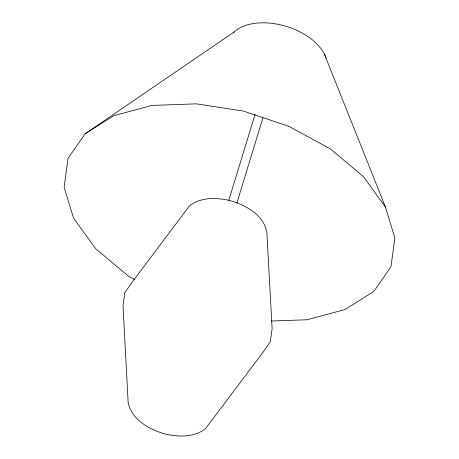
<?xml version="1.0" encoding="UTF-8"?>
<svg xmlns="http://www.w3.org/2000/svg" width="459" height="459" viewBox="0 0 459 459"><rect width="100%" height="100%" fill="white"/><g stroke="black" fill="none" stroke-linecap="round" stroke-linejoin="round"><path stroke-width="0.69" d="M228.771 200.411L255.089 114.331M236.844 203.125L262.955 117.733M234.182 31.941L85.093 133.816L68.064 158.315L64.117 187.209L73.566 218.163L95.65 248.663L128.577 276.243L134.803 279.64M85.093 133.816L113.821 115.697L151.918 105.432L196.297 103.843L243.373 111.067L289.319 126.518L330.423 148.94L363.35 176.52L385.434 207.02L394.883 237.974L390.936 266.868L373.907 291.367L345.179 309.486L307.082 319.751L271.292 321.03M324.284 53.904L385.434 207.02M233.161 32.95A51.133 30.483 17 0 1 283.61 25.618A51.133 30.483 17 0 1 325.982 57.903M124.808 292.762L123.029 305.786L128.147 402.52C131.733 420.283 150.001 429.767 166.026 434.243C179.239 437.037 194.507 437.444 205.598 428.557L262.657 352.73L270.334 341.685L272.112 328.661L266.845 232.019C263.259 214.255 244.991 204.771 228.966 200.296C215.759 197.502 200.491 197.095 189.395 205.982L132.479 281.717L124.808 292.762"/></g></svg>
